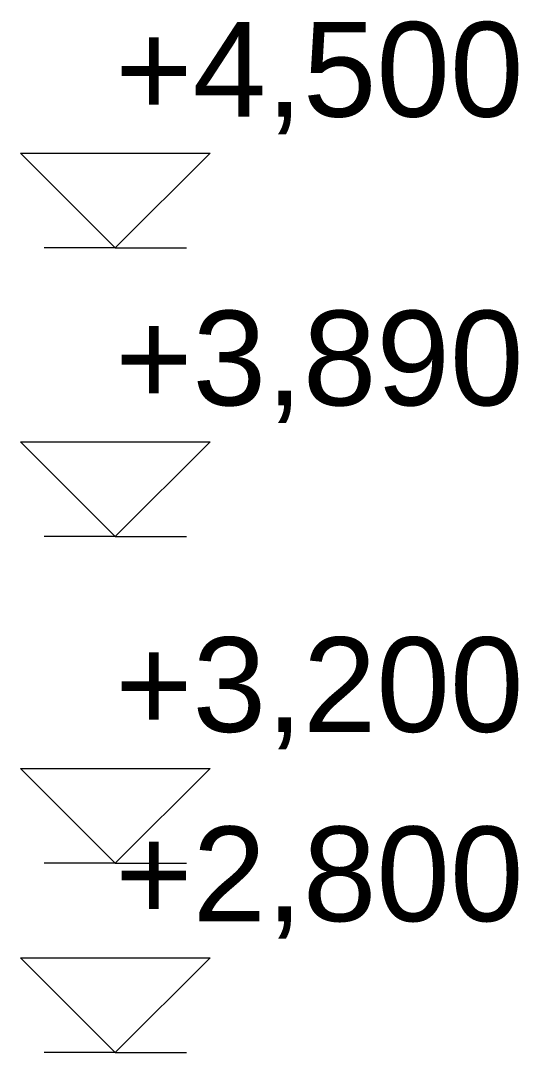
# Model space of a CAD drawing. Header units: millimetres. Extents: x -280990 to -136866, y -15139 to 7194.
# Drawn here: x -173202 to -172150, y 4014 to 6194 of the extents above; entities that cross this region are included whole.
import ezdxf

# ---------------------------------------------------------------- set-up
doc = ezdxf.new("R2010")
doc.units = ezdxf.units.MM
doc.header["$MEASUREMENT"] = 0
doc.layers.add('New_Dimensioning - General_Pen_No__1', color=7, linetype='Continuous', lineweight=13)
doc.styles.add('GENERATED_STYLE_1', font='')
doc.styles.get('GENERATED_STYLE_1').set_extended_font_data('Arial')

msp = doc.modelspace()

# ---------------------------------------------------------------- linework, layer by layer
at = {"layer": 'New_Dimensioning - General_Pen_No__1', "color": 7, "linetype": 'Continuous', "lineweight": 13}
for p, q in [((-173001.7705, 5713.5462), (-173201.7705, 5913.5462)), ((-173201.7705, 5913.5462), (-172801.7705, 5913.5462)), ((-172801.7705, 5913.5462), (-173001.7705, 5713.5462)), ((-173001.7705, 5713.5462), (-173151.7705, 5713.5462)), ((-173001.7705, 5713.5462), (-172851.7705, 5713.5462)), ((-173001.7705, 5103.5462), (-173201.7705, 5303.5462)), ((-173201.7705, 5303.5462), (-172801.7705, 5303.5462)), ((-172801.7705, 5303.5462), (-173001.7705, 5103.5462)), ((-173001.7705, 5103.5462), (-173151.7705, 5103.5462)), ((-173001.7705, 5103.5462), (-172851.7705, 5103.5462)), ((-173001.7705, 4413.5462), (-173201.7705, 4613.5462)), ((-173201.7705, 4613.5462), (-172801.7705, 4613.5462)), ((-172801.7705, 4613.5462), (-173001.7705, 4413.5462)), ((-173001.7705, 4413.5462), (-173151.7705, 4413.5462)), ((-173001.7705, 4413.5462), (-172851.7705, 4413.5462)), ((-173001.7705, 4013.5462), (-173201.7705, 4213.5462)), ((-173201.7705, 4213.5462), (-172801.7705, 4213.5462)), ((-172801.7705, 4213.5462), (-173001.7705, 4013.5462)), ((-173001.7705, 4013.5462), (-173151.7705, 4013.5462)), ((-173001.7705, 4013.5462), (-172851.7705, 4013.5462))]:
    msp.add_line(p, q, dxfattribs=at)

# ---------------------------------------------------------------- texts
at = {"layer": 'New_Dimensioning - General_Pen_No__1', "color": 7, "lineweight": 13, "char_height": 200, "attachment_point": 7, "style": 'GENERATED_STYLE_1'}
for s, insert in [('\\A1;{\\pql;\\fArial|b0|i0|c0|p34;+4,500}', (-173001.7705, 5953.5462)), ('\\A1;{\\pql;\\fArial|b0|i0|c0|p34;+3,890}', (-173001.7705, 5343.5462)), ('\\A1;{\\pql;\\fArial|b0|i0|c0|p34;+3,200}', (-173001.7705, 4653.5462)), ('\\A1;{\\pql;\\fArial|b0|i0|c0|p34;+2,800}', (-173001.7705, 4253.5462))]:
    msp.add_mtext(s, dxfattribs=dict(at, insert=insert))

doc.saveas('drawing.dxf')
